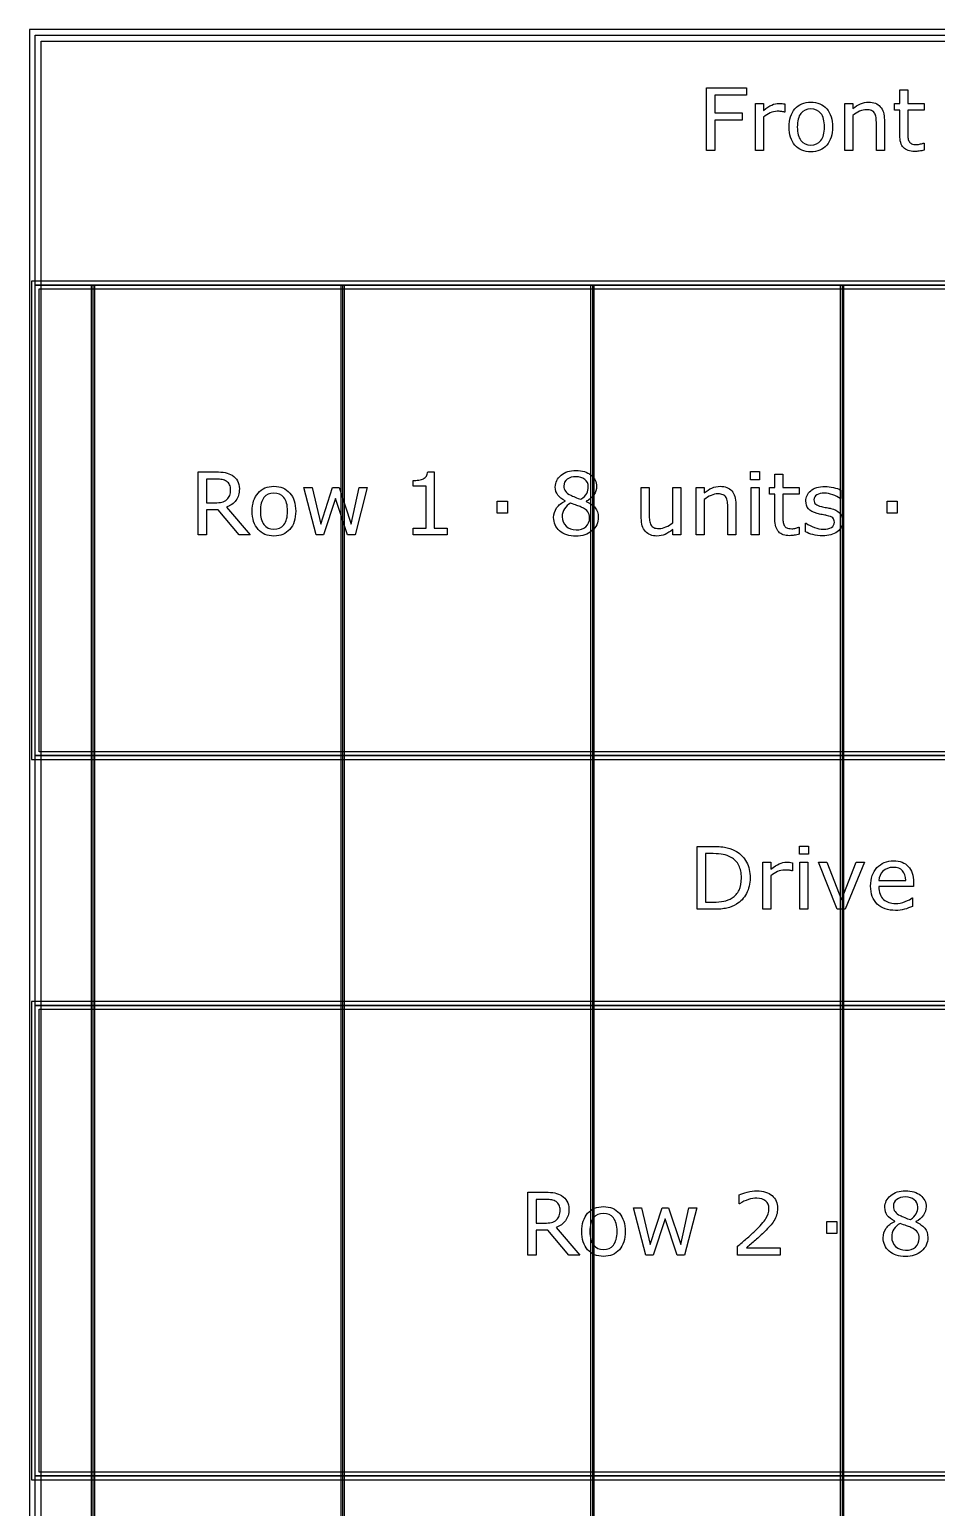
# Model space of a CAD drawing. Extents: x -13 to 750, y 12 to 2314.
# Drawn here: x 43.4 to 137.8, y 1009.6 to 1163.5 of the extents above; entities that cross this region are included whole.
import ezdxf

# ---------------------------------------------------------------- set-up
doc = ezdxf.new("R2010")
doc.units = 0
doc.layers.get('0').update_dxf_attribs({"linetype": 'CONTINUOUS'})

msp = doc.modelspace()

# ---------------------------------------------------------------- linework, layer by layer
at = {"color": 7}
for points in [[(43.400391, 1163.4896), (43.400391, 711.2904), (268.59961, 711.2904), (268.59961, 1163.4896)], [(44, 1162.89), (268, 1162.89), (268, 1136.89), (44, 1136.89)], [(44.599609, 1162.2904), (267.40039, 1162.2904), (267.40039, 712.4896), (44.599609, 712.4896)], [(118.06421, 1156.66), (114.75513, 1156.66), (114.75513, 1154.8143), (117.59839, 1154.8143), (117.59839, 1154.0409), (114.75513, 1154.0409), (114.75513, 1150.89), (113.88501, 1150.89), (113.88501, 1157.4335), (118.06421, 1157.4335)], [(126.16333, 1153.3421)], [(127.01587, 1153.3421)], [(43.599609, 1137.2904), (43.599609, 1087.4896), (268.40039, 1087.4896), (268.40039, 1137.2904)], [(44, 1136.89), (268, 1136.89), (268, 1087.89), (44, 1087.89)], [(44.400391, 1136.4896), (267.59961, 1136.4896), (267.59961, 1088.2904), (44.400391, 1088.2904)], [(49.800781, 1136.89), (49.800781, 937.89), (50.199219, 937.89), (50.199219, 1136.89)], [(75.800781, 1136.89), (75.800781, 937.89), (76.199219, 937.89), (76.199219, 1136.89)], [(101.80078, 1136.89), (101.80078, 937.89), (102.19922, 937.89), (102.19922, 1136.89)], [(127.80078, 1136.89), (127.80078, 937.89), (128.19922, 937.89), (128.19922, 1136.89)], [(119.40674, 1116.6205), (118.4751, 1116.6205), (118.4751, 1117.4774), (119.40674, 1117.4774)], [(78.563965, 1115.7987), (77.285156, 1110.89), (76.520508, 1110.89), (75.259277, 1114.6737), (74.006836, 1110.89), (73.246582, 1110.89), (71.95459, 1115.7987), (72.815918, 1115.7987), (73.716797, 1111.9974), (74.942871, 1115.7987), (75.624023, 1115.7987), (76.880859, 1111.9974), (77.733398, 1115.7987)], [(101.57373, 1115.9086)], [(119.354, 1110.89), (118.52783, 1110.89), (118.52783, 1115.7987), (119.354, 1115.7987)], [(64.334473, 1115.5921)], [(93.153809, 1113.1356), (92.103516, 1113.1356), (92.103516, 1114.3793), (93.153809, 1114.3793)], [(133.7373, 1113.1357), (132.68701, 1113.1357), (132.68701, 1114.3794), (133.7373, 1114.3794)], [(70.258301, 1113.3421)], [(71.11084, 1113.3421)], [(101.70996, 1112.6302)], [(102.61523, 1112.7138)], [(44, 1087.89), (268, 1087.89), (268, 1061.89), (44, 1061.89)], [(124.49341, 1077.6203), (123.56177, 1077.6203), (123.56177, 1078.4772), (124.49341, 1078.4772)], [(124.44071, 1071.8898), (123.61454, 1071.8898), (123.61454, 1076.7985), (124.44071, 1076.7985)], [(130.3206, 1076.7985), (128.33427, 1071.8898), (127.5037, 1071.8898), (125.53056, 1076.7985), (126.42704, 1076.7985), (127.94755, 1072.8918), (129.45487, 1076.7985)], [(118.42456, 1075.1551)], [(43.599609, 1062.2904), (43.599609, 1012.4896), (268.40039, 1012.4896), (268.40039, 1062.2904)], [(44, 1061.89), (268, 1061.89), (268, 1012.89), (44, 1012.89)], [(44.400391, 1061.4896), (267.59961, 1061.4896), (267.59961, 1013.2904), (44.400391, 1013.2904)], [(98.646973, 1040.5921)], [(112.87646, 1040.7987), (111.59766, 1035.89), (110.83301, 1035.89), (109.57178, 1039.6737), (108.31934, 1035.89), (107.55908, 1035.89), (106.26709, 1040.7987), (107.12842, 1040.7987), (108.0293, 1036.9974), (109.25537, 1040.7987), (109.93652, 1040.7987), (111.19336, 1036.9974), (112.0459, 1040.7987)], [(135.88623, 1040.9086)], [(127.46631, 1038.1356), (126.41602, 1038.1356), (126.41602, 1039.3793), (127.46631, 1039.3793)], [(104.5708, 1038.3421)], [(105.42334, 1038.3421)], [(136.02246, 1037.6302)], [(136.92773, 1037.7138)], [(44, 1012.89), (268, 1012.89), (268, 986.89), (44, 986.89)]]:
    msp.add_lwpolyline(points, close=True, dxfattribs=at)
for points in [[(134.00757, 1152.4937), (134.00757, 1155.1041), (133.44946, 1155.1041), (133.44946, 1155.7984), (134.00757, 1155.7984), (134.00757, 1157.209), (134.83374, 1157.209), (134.83374, 1155.7984), (136.53882, 1155.7984), (136.53882, 1155.1041), (134.83374, 1155.1041), (134.83374, 1152.8672)], [(119.81767, 1154.3754), (119.81767, 1150.89), (118.9915, 1150.89), (118.9915, 1155.7987), (119.81767, 1155.7987), (119.81767, 1155.0736)], [(122.05448, 1155.7457), (122.05444, 1154.8978)], [(129.1208, 1154.5547), (129.1208, 1150.89), (128.29463, 1150.89), (128.29463, 1155.7987), (129.1208, 1155.7987), (129.1208, 1155.2538)], [(122.05444, 1154.8978), (122.01054, 1154.8978)], [(132.39912, 1154.076), (132.39917, 1150.89)], [(132.39917, 1150.89), (131.573, 1150.89), (131.573, 1153.6849)], [(136.49489, 1151.6763), (136.53879, 1151.6763), (136.53882, 1150.934)], [(50, 1136.89), (50, 937.89)], [(76, 1136.89), (76, 937.89)], [(102, 1136.89), (102, 937.89)], [(128, 1136.89), (128, 937.89)], [(66.369141, 1110.89), (65.239746, 1110.89), (63.05127, 1113.4916), (61.825195, 1113.4916), (61.825195, 1110.89), (60.955078, 1110.89), (60.955078, 1117.4335), (62.787598, 1117.4335)], [(84.852539, 1117.4555), (85.533691, 1117.4555), (85.533691, 1111.5581), (86.869629, 1111.5581), (86.869629, 1110.89)], [(121.00635, 1112.4937), (121.00635, 1115.1041), (120.44824, 1115.1041), (120.44824, 1115.7984), (121.00635, 1115.7984), (121.00635, 1117.209), (121.83252, 1117.209), (121.83252, 1115.7984), (123.5376, 1115.7984), (123.5376, 1115.1041), (121.83252, 1115.1041), (121.83252, 1112.8672)], [(62.849121, 1116.6867), (61.825195, 1116.6867), (61.825195, 1114.217), (62.704102, 1114.217)], [(86.869629, 1110.89), (83.327637, 1110.89), (83.327637, 1111.558), (84.689941, 1111.558), (84.689941, 1115.9437), (83.327637, 1115.9437), (83.327637, 1116.5414)], [(107.09326, 1112.6127), (107.09326, 1115.7987), (107.91943, 1115.7987), (107.91943, 1113.0038)], [(110.37162, 1112.1336), (110.37162, 1115.7986), (111.19779, 1115.7986), (111.19775, 1110.89)], [(113.64985, 1114.5547), (113.64985, 1110.89), (112.82368, 1110.89), (112.82368, 1115.7987), (113.64985, 1115.7987), (113.64985, 1115.2538)], [(99.174316, 1114.3837), (99.174316, 1114.4097)], [(101.34961, 1114.3746), (101.34961, 1114.3486)], [(116.92817, 1114.076), (116.92822, 1110.89)], [(127.84859, 1115.548), (127.84859, 1114.6647), (127.80469, 1114.6647)], [(63.908203, 1113.7509), (66.369141, 1110.89)], [(116.92822, 1110.89), (116.10205, 1110.89), (116.10205, 1113.6849)], [(111.19775, 1110.89), (110.37158, 1110.89), (110.37158, 1111.4349)], [(123.49367, 1111.6763), (123.53757, 1111.6763), (123.5376, 1110.934)], [(124.20557, 1111.1845), (124.20557, 1112.1118), (124.24947, 1112.1118)], [(128.04199, 1112.3045), (128.04199, 1112.3051)], [(114.54858, 1071.89), (112.89624, 1071.89), (112.89624, 1078.4335), (114.53101, 1078.4335)], [(114.58374, 1077.6863), (113.76636, 1077.6863), (113.76636, 1072.637), (114.58374, 1072.637)], [(120.5911, 1075.3752), (120.5911, 1071.89), (119.76493, 1071.89), (119.76493, 1076.7987), (120.5911, 1076.7987), (120.5911, 1076.0736)], [(122.82788, 1075.8976), (122.78398, 1075.8976)], [(122.82792, 1076.7457), (122.82788, 1075.8976)], [(117.51489, 1075.1679), (117.51489, 1075.1681)], [(131.81474, 1074.8913), (134.62724, 1074.8913)], [(135.43144, 1074.2585), (131.81474, 1074.2585)], [(135.43139, 1074.7067), (135.43144, 1074.2585)], [(135.29081, 1073.0895), (135.33471, 1073.0895), (135.33471, 1072.1886)], [(100.68164, 1035.89), (99.552246, 1035.89), (97.36377, 1038.4916), (96.137695, 1038.4916), (96.137695, 1035.89), (95.267578, 1035.89), (95.267578, 1042.4335), (97.100098, 1042.4335)], [(117.33252, 1041.2381), (117.28862, 1041.2381), (117.28862, 1042.161)], [(97.161621, 1041.6867), (96.137695, 1041.6867), (96.137695, 1039.217), (97.016602, 1039.217)], [(98.220703, 1038.7509), (100.68164, 1035.89)], [(133.48682, 1039.3837), (133.48682, 1039.4097)], [(135.66211, 1039.3746), (135.66211, 1039.3486)], [(121.55566, 1035.89), (117.12598, 1035.89), (117.12598, 1036.8085)], [(118.03567, 1036.6415), (121.55569, 1036.6415), (121.55566, 1035.89)]]:
    msp.add_lwpolyline(points, dxfattribs=at)
for points in [[(119.81767, 1155.0736), (120.14579, 1155.337267), (120.434363, 1155.5233), (120.68339, 1155.6317)], [(120.68339, 1155.6317), (120.935343, 1155.743033), (121.19169, 1155.7987), (121.45243, 1155.7987)], [(121.45243, 1155.7987), (121.595983, 1155.7987), (121.699987, 1155.794367), (121.76444, 1155.7857)], [(121.76444, 1155.7857), (121.828907, 1155.779033), (121.925587, 1155.7657), (122.05448, 1155.7457)], [(123.09595, 1155.2362), (123.506103, 1155.702), (124.05835, 1155.9349), (124.75269, 1155.9349)], [(124.75269, 1155.9349), (125.441163, 1155.9349), (125.990477, 1155.702), (126.40063, 1155.2362)], [(129.1208, 1155.2538), (129.378613, 1155.467667), (129.645213, 1155.634633), (129.9206, 1155.7547)], [(129.9206, 1155.7547), (130.195993, 1155.874833), (130.47871, 1155.9349), (130.76875, 1155.9349)], [(130.76875, 1155.9349), (131.299023, 1155.9349), (131.70332, 1155.775233), (131.98164, 1155.4559)], [(120.50321, 1154.8104), (120.26591, 1154.699067), (120.037397, 1154.554067), (119.81767, 1154.3754)], [(121.2415, 1154.9818), (120.986613, 1154.9818), (120.740517, 1154.924667), (120.50321, 1154.8104)], [(121.65019, 1154.9598), (121.53593, 1154.974467), (121.3997, 1154.9818), (121.2415, 1154.9818)], [(122.01054, 1154.8978), (121.887493, 1154.927133), (121.767377, 1154.9478), (121.65019, 1154.9598)], [(122.48511, 1153.3421), (122.48511, 1154.141967), (122.688723, 1154.773333), (123.09595, 1155.2362)], [(123.70679, 1154.7572), (123.460697, 1154.4496), (123.33765, 1153.9779), (123.33765, 1153.3421)], [(124.75269, 1155.223), (124.304443, 1155.223), (123.95581, 1155.067733), (123.70679, 1154.7572)], [(125.78979, 1154.7572), (125.54077, 1155.067733), (125.19507, 1155.223), (124.75269, 1155.223)], [(126.16333, 1153.3421), (126.16333, 1153.9779), (126.038817, 1154.4496), (125.78979, 1154.7572)], [(126.40063, 1155.2362), (126.81079, 1154.773333), (127.01587, 1154.141967), (127.01587, 1153.3421)], [(129.82832, 1154.981), (129.582227, 1154.869667), (129.346387, 1154.727567), (129.1208, 1154.5547)], [(130.53584, 1155.148), (130.310253, 1155.148), (130.074413, 1155.092333), (129.82832, 1154.981)], [(131.07197, 1155.056), (130.934277, 1155.117333), (130.755567, 1155.148), (130.53584, 1155.148)], [(131.38838, 1154.7836), (131.315133, 1154.9066), (131.209663, 1154.9974), (131.07197, 1155.056)], [(131.5334, 1154.3177), (131.507067, 1154.516967), (131.458727, 1154.672267), (131.38838, 1154.7836)], [(131.573, 1153.6849), (131.573, 1153.9105), (131.5598, 1154.121433), (131.5334, 1154.3177)], [(131.98164, 1155.4559), (132.25996, 1155.136567), (132.39912, 1154.6766), (132.39912, 1154.076)], [(123.09595, 1151.4481), (122.688723, 1151.910967), (122.48511, 1152.5423), (122.48511, 1153.3421)], [(123.33765, 1153.3421), (123.33765, 1152.7269), (123.46216, 1152.259633), (123.71118, 1151.9403)], [(125.7854, 1151.9359), (126.037353, 1152.2523), (126.16333, 1152.721033), (126.16333, 1153.3421)], [(127.01587, 1153.3421), (127.01587, 1152.5423), (126.81079, 1151.910967), (126.40063, 1151.4481)], [(134.83374, 1152.8672), (134.83374, 1152.6094), (134.839607, 1152.407267), (134.85134, 1152.2608)], [(124.75269, 1150.7538), (124.05835, 1150.7538), (123.506103, 1150.985233), (123.09595, 1151.4481)], [(123.71118, 1151.9403), (123.960207, 1151.6239), (124.307377, 1151.4657), (124.75269, 1151.4657)], [(124.75269, 1151.4657), (125.192143, 1151.4657), (125.53638, 1151.622433), (125.7854, 1151.9359)], [(126.40063, 1151.4481), (125.990477, 1150.985233), (125.441163, 1150.7538), (124.75269, 1150.7538)], [(134.39868, 1151.1973), (134.13794, 1151.466833), (134.00757, 1151.898967), (134.00757, 1152.4937)], [(135.54126, 1150.793), (135.04028, 1150.793), (134.65942, 1150.927767), (134.39868, 1151.1973)], [(134.85134, 1152.2608), (134.863073, 1152.117267), (134.90409, 1151.9825), (134.97439, 1151.8565)], [(134.97439, 1151.8565), (135.038857, 1151.7393), (135.126747, 1151.652867), (135.23806, 1151.5972)], [(135.23806, 1151.5972), (135.352313, 1151.544533), (135.525163, 1151.5182), (135.75661, 1151.5182)], [(135.75661, 1151.5182), (135.891377, 1151.5182), (136.032003, 1151.5372), (136.17849, 1151.5752)], [(136.17849, 1151.5752), (136.32497, 1151.616533), (136.430437, 1151.650233), (136.49489, 1151.6763)], [(136.02905, 1150.833), (135.84741, 1150.806333), (135.684813, 1150.793), (135.54126, 1150.793)], [(136.53882, 1150.934), (136.383547, 1150.893333), (136.213623, 1150.859667), (136.02905, 1150.833)], [(62.787598, 1117.4335), (63.183105, 1117.4335), (63.512695, 1117.407167), (63.776367, 1117.3545)], [(63.776367, 1117.3545), (64.040039, 1117.3045), (64.277344, 1117.213667), (64.488281, 1117.082)], [(84.716309, 1116.9985), (84.79541, 1117.112767), (84.84082, 1117.2651), (84.852539, 1117.4555)], [(98.748047, 1117.0904), (99.152344, 1117.418533), (99.666505, 1117.5826), (100.29053, 1117.5826)], [(100.29053, 1117.5826), (100.94385, 1117.5826), (101.465333, 1117.425867), (101.85498, 1117.1124)], [(63.459961, 1116.6337), (63.28711, 1116.669033), (63.083496, 1116.6867), (62.849121, 1116.6867)], [(63.908203, 1116.4579), (63.782226, 1116.542833), (63.632812, 1116.601433), (63.459961, 1116.6337)], [(64.233398, 1116.0887), (64.168945, 1116.235233), (64.060546, 1116.3583), (63.908203, 1116.4579)], [(64.334473, 1115.5921), (64.334473, 1115.779633), (64.300781, 1115.945167), (64.233398, 1116.0887)], [(64.488281, 1117.082), (64.725586, 1116.9326), (64.910156, 1116.743633), (65.041992, 1116.5151)], [(65.244141, 1115.6538), (65.244141, 1115.182133), (65.125489, 1114.7866), (64.888184, 1114.4672)], [(65.041992, 1116.5151), (65.176758, 1116.2895), (65.244141, 1116.0024), (65.244141, 1115.6538)], [(67.190918, 1115.2362), (67.601074, 1115.702), (68.15332, 1115.9349), (68.847656, 1115.9349)], [(68.847656, 1115.9349), (69.536133, 1115.9349), (70.085449, 1115.702), (70.495605, 1115.2362)], [(83.327637, 1116.5414), (83.512207, 1116.5414), (83.709961, 1116.556067), (83.920898, 1116.5854)], [(83.920898, 1116.5854), (84.131836, 1116.6174), (84.291504, 1116.6628), (84.399902, 1116.7216)], [(84.399902, 1116.7216), (84.534668, 1116.794867), (84.640137, 1116.887167), (84.716309, 1116.9985)], [(98.141602, 1115.8599), (98.141602, 1116.3521), (98.34375, 1116.762267), (98.748047, 1117.0904)], [(98.39209, 1115.025), (98.225098, 1115.2476), (98.141602, 1115.5259), (98.141602, 1115.8599)], [(99.376465, 1116.6732), (99.14209, 1116.4974), (99.024902, 1116.2601), (99.024902, 1115.9613)], [(99.024902, 1115.9613), (99.024902, 1115.750367), (99.083496, 1115.567267), (99.200684, 1115.412)], [(100.28613, 1116.9369), (99.916991, 1116.9369), (99.61377, 1116.849), (99.376465, 1116.6732)], [(101.20898, 1116.6556), (100.968747, 1116.843133), (100.66113, 1116.9369), (100.28613, 1116.9369)], [(101.57373, 1115.9086), (101.57373, 1116.222067), (101.452147, 1116.471067), (101.20898, 1116.6556)], [(101.40674, 1115.1879), (101.518067, 1115.3959), (101.57373, 1115.636133), (101.57373, 1115.9086)], [(101.85498, 1117.1124), (102.244627, 1116.798867), (102.43945, 1116.4004), (102.43945, 1115.917)], [(102.43945, 1115.917), (102.43945, 1115.621133), (102.347167, 1115.329633), (102.1626, 1115.0425)], [(113.64985, 1115.2538), (113.907663, 1115.467667), (114.174267, 1115.634633), (114.44966, 1115.7547)], [(114.44966, 1115.7547), (114.725047, 1115.874833), (115.00776, 1115.9349), (115.2978, 1115.9349)], [(115.2978, 1115.9349), (115.828073, 1115.9349), (116.23237, 1115.775233), (116.51069, 1115.4559)], [(124.73287, 1115.4689), (124.89693, 1115.606567), (125.104937, 1115.714967), (125.35689, 1115.7941)], [(125.35689, 1115.7941), (125.611777, 1115.8761), (125.895957, 1115.9171), (126.20943, 1115.9171)], [(126.20943, 1115.9171), (126.502403, 1115.9171), (126.798303, 1115.8805), (127.09713, 1115.8073)], [(127.09713, 1115.8073), (127.398883, 1115.736967), (127.64937, 1115.650533), (127.84859, 1115.548)], [(62.704102, 1114.217), (62.979492, 1114.217), (63.219726, 1114.240333), (63.424805, 1114.287)], [(63.424805, 1114.287), (63.629883, 1114.337), (63.804199, 1114.4278), (63.947754, 1114.5594)], [(64.888184, 1114.4672), (64.650879, 1114.1508), (64.324219, 1113.912033), (63.908203, 1113.7509)], [(63.947754, 1114.5594), (64.07959, 1114.682467), (64.17627, 1114.8231), (64.237793, 1114.9813)], [(64.237793, 1114.9813), (64.302246, 1115.142433), (64.334473, 1115.346033), (64.334473, 1115.5921)], [(66.580078, 1113.3421), (66.580078, 1114.141967), (66.783691, 1114.773333), (67.190918, 1115.2362)], [(67.801758, 1114.7572), (67.555664, 1114.4496), (67.432617, 1113.9779), (67.432617, 1113.3421)], [(68.847656, 1115.223), (68.399414, 1115.223), (68.050781, 1115.067733), (67.801758, 1114.7572)], [(69.884766, 1114.7572), (69.635742, 1115.067733), (69.290039, 1115.223), (68.847656, 1115.223)], [(70.258301, 1113.3421), (70.258301, 1113.9779), (70.133789, 1114.4496), (69.884766, 1114.7572)], [(70.495605, 1115.2362), (70.905762, 1114.773333), (71.11084, 1114.141967), (71.11084, 1113.3421)], [(98.282227, 1113.6805), (98.493164, 1113.976433), (98.790527, 1114.210833), (99.174316, 1114.3837)], [(99.174316, 1114.4097), (98.822754, 1114.597233), (98.562012, 1114.802333), (98.39209, 1115.025)], [(99.728027, 1114.1815), (99.464356, 1114.037967), (99.251953, 1113.843133), (99.09082, 1113.597)], [(99.200684, 1115.412), (99.320801, 1115.259667), (99.500976, 1115.123433), (99.741211, 1115.0033)], [(100.38281, 1113.9486), (100.21875, 1114.003933), (100.000489, 1114.081567), (99.728027, 1114.1815)], [(99.741211, 1115.0033), (99.84961, 1114.950633), (100.004883, 1114.881767), (100.20703, 1114.7967)], [(100.20703, 1114.7967), (100.41211, 1114.711767), (100.61133, 1114.641467), (100.80469, 1114.5858)], [(100.80469, 1114.5858), (101.09473, 1114.779133), (101.295413, 1114.979833), (101.40674, 1115.1879)], [(102.1626, 1115.0425), (101.978027, 1114.758367), (101.70703, 1114.535733), (101.34961, 1114.3746)], [(101.34961, 1114.3486), (101.759763, 1114.1728), (102.07324, 1113.956), (102.29004, 1113.6982)], [(114.35737, 1114.981), (114.111277, 1114.869667), (113.875437, 1114.727567), (113.64985, 1114.5547)], [(115.06489, 1115.148), (114.839303, 1115.148), (114.603463, 1115.092333), (114.35737, 1114.981)], [(115.60102, 1115.056), (115.463327, 1115.117333), (115.284617, 1115.148), (115.06489, 1115.148)], [(115.91743, 1114.7836), (115.84419, 1114.9066), (115.73872, 1114.9974), (115.60102, 1115.056)], [(116.06245, 1114.3177), (116.03605, 1114.516967), (115.98771, 1114.672267), (115.91743, 1114.7836)], [(116.10205, 1113.6849), (116.10205, 1113.9105), (116.08885, 1114.121433), (116.06245, 1114.3177)], [(116.51069, 1115.4559), (116.78901, 1115.136567), (116.92817, 1114.6766), (116.92817, 1114.076)], [(124.2275, 1114.4186), (124.2275, 1114.620733), (124.268517, 1114.811167), (124.35055, 1114.9899)], [(124.49557, 1113.6012), (124.316857, 1113.823867), (124.2275, 1114.096333), (124.2275, 1114.4186)], [(124.35055, 1114.9899), (124.43551, 1115.168633), (124.56295, 1115.3283), (124.73287, 1115.4689)], [(125.3833, 1115.0426), (125.175293, 1114.928333), (125.07129, 1114.756967), (125.07129, 1114.5285)], [(125.07129, 1114.5285), (125.07129, 1114.3263), (125.134277, 1114.173933), (125.26025, 1114.0714)], [(125.26025, 1114.0714), (125.383297, 1113.968867), (125.582517, 1113.8854), (125.85791, 1113.821)], [(126.14795, 1115.2184), (125.84619, 1115.2184), (125.591307, 1115.1598), (125.3833, 1115.0426)], [(127.03564, 1115.0558), (126.733887, 1115.1642), (126.43799, 1115.2184), (126.14795, 1115.2184)], [(127.80469, 1114.6647), (127.59375, 1114.819967), (127.3374, 1114.950333), (127.03564, 1115.0558)], [(67.190918, 1111.4481), (66.783691, 1111.910967), (66.580078, 1112.5423), (66.580078, 1113.3421)], [(67.432617, 1113.3421), (67.432617, 1112.7269), (67.557129, 1112.259633), (67.806152, 1111.9403)], [(69.880371, 1111.9359), (70.132324, 1112.2523), (70.258301, 1112.721033), (70.258301, 1113.3421)], [(71.11084, 1113.3421), (71.11084, 1112.5423), (70.905762, 1111.910967), (70.495605, 1111.4481)], [(97.96582, 1112.6962), (97.96582, 1113.059467), (98.071289, 1113.387567), (98.282227, 1113.6805)], [(98.594238, 1111.2899), (98.175293, 1111.6561), (97.96582, 1112.124867), (97.96582, 1112.6962)], [(99.09082, 1113.597), (98.932617, 1113.350933), (98.853516, 1113.072633), (98.853516, 1112.7621)], [(98.853516, 1112.7621), (98.853516, 1112.366567), (98.989746, 1112.0399), (99.262207, 1111.7821)], [(100.83545, 1113.7684), (100.697757, 1113.833067), (100.546877, 1113.893133), (100.38281, 1113.9486)], [(101.52979, 1113.2762), (101.412597, 1113.440267), (101.18115, 1113.604333), (100.83545, 1113.7684)], [(101.32324, 1111.725), (101.581053, 1111.944733), (101.70996, 1112.246467), (101.70996, 1112.6302)], [(101.70996, 1112.6302), (101.70996, 1112.899733), (101.649903, 1113.115067), (101.52979, 1113.2762)], [(102.61523, 1112.7137), (102.61523, 1112.1483), (102.39404, 1111.6781), (101.95166, 1111.3031)], [(102.29004, 1113.6982), (102.506833, 1113.4404), (102.61523, 1113.112267), (102.61523, 1112.7138)], [(107.52393, 1111.224), (107.236817, 1111.5404), (107.09326, 1112.0033), (107.09326, 1112.6127)], [(107.91943, 1113.0038), (107.91943, 1112.754733), (107.931163, 1112.540867), (107.95463, 1112.3622)], [(121.83252, 1112.8672), (121.83252, 1112.6094), (121.838387, 1112.407267), (121.85012, 1112.2608)], [(125.41402, 1113.1002), (124.98336, 1113.214467), (124.67721, 1113.381467), (124.49557, 1113.6012)], [(125.92818, 1112.986), (125.74068, 1113.021333), (125.569293, 1113.0594), (125.41402, 1113.1002)], [(125.85791, 1113.821), (126.010257, 1113.785667), (126.18018, 1113.7505), (126.36768, 1113.7155)], [(126.38961, 1112.894), (126.272423, 1112.920667), (126.118613, 1112.951333), (125.92818, 1112.986)], [(126.36768, 1113.7155), (126.558107, 1113.680167), (126.71631, 1113.647833), (126.84229, 1113.6185)], [(127.03121, 1112.6391), (126.919883, 1112.7387), (126.706017, 1112.823667), (126.38961, 1112.894)], [(126.84229, 1113.6185), (127.226077, 1113.530633), (127.521973, 1113.379767), (127.72998, 1113.1659)], [(127.1982, 1112.1997), (127.1982, 1112.393033), (127.142537, 1112.5395), (127.03121, 1112.6391)], [(127.72998, 1113.1659), (127.937987, 1112.9491), (128.04199, 1112.661967), (128.04199, 1112.3045)], [(68.847656, 1110.7538), (68.15332, 1110.7538), (67.601074, 1110.985233), (67.190918, 1111.4481)], [(67.806152, 1111.9403), (68.055175, 1111.6239), (68.402343, 1111.4657), (68.847656, 1111.4657)], [(68.847656, 1111.4657), (69.287109, 1111.4657), (69.631348, 1111.622433), (69.880371, 1111.9359)], [(70.495605, 1111.4481), (70.085449, 1110.985233), (69.536133, 1110.7538), (68.847656, 1110.7538)], [(100.29053, 1110.7406), (99.581544, 1110.7406), (99.016113, 1110.9237), (98.594238, 1111.2899)], [(99.262207, 1111.7821), (99.534668, 1111.5243), (99.880372, 1111.3954), (100.29932, 1111.3954)], [(101.95166, 1111.3031), (101.512207, 1110.9281), (100.958497, 1110.7406), (100.29053, 1110.7406)], [(100.29932, 1111.3954), (100.727053, 1111.3954), (101.06836, 1111.505267), (101.32324, 1111.725)], [(108.72803, 1110.7538), (108.212403, 1110.7538), (107.811037, 1110.910533), (107.52393, 1111.224)], [(107.95463, 1112.3622), (107.978097, 1112.1864), (108.0279, 1112.0355), (108.10404, 1111.9095)], [(108.10404, 1111.9095), (108.183147, 1111.780633), (108.285687, 1111.6869), (108.41166, 1111.6283)], [(108.41166, 1111.6283), (108.53764, 1111.569633), (108.720747, 1111.5403), (108.96098, 1111.5403)], [(108.96098, 1111.5403), (109.174847, 1111.5403), (109.407757, 1111.595967), (109.65971, 1111.7073)], [(110.37158, 1111.4349), (110.09326, 1111.215167), (109.82666, 1111.046733), (109.57178, 1110.9296)], [(109.65971, 1111.7073), (109.91459, 1111.818633), (110.151893, 1111.960733), (110.37162, 1112.1336)], [(121.39746, 1111.1973), (121.13672, 1111.466833), (121.00635, 1111.898967), (121.00635, 1112.4937)], [(122.54004, 1110.793), (122.03906, 1110.793), (121.6582, 1110.927767), (121.39746, 1111.1973)], [(121.85012, 1112.2608), (121.861853, 1112.117267), (121.902867, 1111.9825), (121.97316, 1111.8565)], [(121.97316, 1111.8565), (122.037627, 1111.7393), (122.12552, 1111.652867), (122.23684, 1111.5972)], [(122.23684, 1111.5972), (122.351093, 1111.544533), (122.523943, 1111.5182), (122.75539, 1111.5182)], [(122.75539, 1111.5182), (122.890157, 1111.5182), (123.030783, 1111.5372), (123.17727, 1111.5752)], [(123.17727, 1111.5752), (123.32375, 1111.616533), (123.429217, 1111.650233), (123.49367, 1111.6763)], [(124.96582, 1110.8989), (124.66406, 1110.986767), (124.410643, 1111.081967), (124.20557, 1111.1845)], [(124.24947, 1112.1118), (124.510217, 1111.915467), (124.800257, 1111.758733), (125.11959, 1111.6416)], [(125.11959, 1111.6416), (125.438923, 1111.527333), (125.745077, 1111.4702), (126.03805, 1111.4702)], [(127.48389, 1111.2021), (127.11475, 1110.914967), (126.609377, 1110.7714), (125.96777, 1110.7714)], [(126.03805, 1111.4702), (126.40133, 1111.4702), (126.68551, 1111.5288), (126.89059, 1111.646)], [(126.89059, 1111.646), (127.095663, 1111.763133), (127.1982, 1111.9477), (127.1982, 1112.1997)], [(128.04199, 1112.3051), (128.04199, 1111.8569), (127.855957, 1111.489233), (127.48389, 1111.2021)], [(109.57178, 1110.9296), (109.316893, 1110.8124), (109.035643, 1110.7538), (108.72803, 1110.7538)], [(123.02783, 1110.833), (122.84619, 1110.806333), (122.683593, 1110.793), (122.54004, 1110.793)], [(123.5376, 1110.934), (123.382327, 1110.893333), (123.212403, 1110.859667), (123.02783, 1110.833)], [(125.96777, 1110.7714), (125.60449, 1110.7714), (125.270507, 1110.8139), (124.96582, 1110.8989)], [(114.53101, 1078.4335), (115.169677, 1078.4335), (115.67651, 1078.3866), (116.05151, 1078.2928)], [(115.62524, 1077.5983), (115.335207, 1077.656967), (114.98804, 1077.6863), (114.58374, 1077.6863)], [(116.44702, 1077.2951), (116.189207, 1077.441567), (115.91528, 1077.542633), (115.62524, 1077.5983)], [(116.05151, 1078.2928), (116.429443, 1078.202), (116.74878, 1078.076033), (117.00952, 1077.9149)], [(117.24683, 1076.4645), (117.068117, 1076.8161), (116.801513, 1077.092967), (116.44702, 1077.2951)], [(117.00952, 1077.9149), (117.454833, 1077.636567), (117.802003, 1077.265967), (118.05103, 1076.8031)], [(117.51489, 1075.1681), (117.51489, 1075.680833), (117.425537, 1076.112967), (117.24683, 1076.4645)], [(118.05103, 1076.8031), (118.30005, 1076.340167), (118.42456, 1075.790833), (118.42456, 1075.1551)], [(120.5911, 1076.0736), (120.919227, 1076.337267), (121.207803, 1076.5233), (121.45683, 1076.6317)], [(121.27665, 1075.8102), (121.039343, 1075.698867), (120.810827, 1075.553867), (120.5911, 1075.3752)], [(122.01493, 1075.9816), (121.76005, 1075.9816), (121.513957, 1075.924467), (121.27665, 1075.8102)], [(121.45683, 1076.6317), (121.708783, 1076.743033), (121.96513, 1076.7987), (122.22587, 1076.7987)], [(122.42362, 1075.9596), (122.309367, 1075.974267), (122.173137, 1075.9816), (122.01493, 1075.9816)], [(122.22587, 1076.7987), (122.369423, 1076.7987), (122.473427, 1076.794367), (122.53788, 1076.7857)], [(122.78398, 1075.8976), (122.660933, 1075.926933), (122.540813, 1075.9476), (122.42362, 1075.9596)], [(122.53788, 1076.7857), (122.602347, 1076.779033), (122.699027, 1076.7657), (122.82792, 1076.7457)], [(130.97533, 1074.3156), (130.97533, 1075.118333), (131.193593, 1075.755533), (131.63012, 1076.2272)], [(131.63012, 1076.2272), (132.069573, 1076.698867), (132.64672, 1076.9347), (133.36156, 1076.9347)], [(132.25858, 1075.8625), (131.99784, 1075.6017), (131.849893, 1075.277967), (131.81474, 1074.8913)], [(133.31767, 1076.2536), (132.875283, 1076.2536), (132.522253, 1076.123233), (132.25858, 1075.8625)], [(134.29765, 1075.8976), (134.083783, 1076.134933), (133.757123, 1076.2536), (133.31767, 1076.2536)], [(133.36156, 1076.9347), (134.023673, 1076.9347), (134.53344, 1076.741333), (134.89086, 1076.3546)], [(134.62724, 1074.8913), (134.624573, 1075.3249), (134.51471, 1075.660333), (134.29765, 1075.8976)], [(134.89086, 1076.3546), (135.251213, 1075.967933), (135.43139, 1075.418633), (135.43139, 1074.7067)], [(117.2688, 1073.8935), (117.43286, 1074.233367), (117.51489, 1074.658167), (117.51489, 1075.1679)], [(118.42456, 1075.1551), (118.42456, 1074.560367), (118.29419, 1074.0213), (118.03345, 1073.5379)], [(131.66088, 1072.4347), (131.203847, 1072.8771), (130.97533, 1073.504067), (130.97533, 1074.3156)], [(131.81474, 1074.2585), (131.81474, 1073.9567), (131.86015, 1073.693), (131.95097, 1073.4674)], [(114.58374, 1072.637), (115.002687, 1072.637), (115.367433, 1072.667667), (115.67798, 1072.729)], [(115.67798, 1072.729), (115.991453, 1072.790333), (116.278563, 1072.904567), (116.53931, 1073.0717)], [(116.53931, 1073.0717), (116.864503, 1073.2797), (117.107667, 1073.553633), (117.2688, 1073.8935)], [(118.03345, 1073.5379), (117.775637, 1073.054567), (117.431397, 1072.679567), (117.00073, 1072.4129)], [(131.95097, 1073.4674), (132.04179, 1073.2448), (132.1663, 1073.0617), (132.3245, 1072.9181)], [(132.3245, 1072.9181), (132.476847, 1072.7775), (132.657023, 1072.672033), (132.86503, 1072.6017)], [(132.86503, 1072.6017), (133.07597, 1072.531367), (133.307417, 1072.4962), (133.55937, 1072.4962)], [(133.55937, 1072.4962), (133.89335, 1072.4962), (134.228797, 1072.562133), (134.56571, 1072.694)], [(134.56571, 1072.694), (134.905557, 1072.828733), (135.147257, 1072.960567), (135.29081, 1073.0895)], [(115.99878, 1072.013), (115.632567, 1071.931), (115.149167, 1071.89), (114.54858, 1071.89)], [(117.00073, 1072.4129), (116.701903, 1072.228367), (116.36792, 1072.095067), (115.99878, 1072.013)], [(133.56811, 1071.7755), (132.753657, 1071.7755), (132.117913, 1071.995233), (131.66088, 1072.4347)], [(134.48217, 1071.8942), (134.19213, 1071.815067), (133.887443, 1071.7755), (133.56811, 1071.7755)], [(135.33471, 1072.1886), (135.05639, 1072.0714), (134.77221, 1071.973267), (134.48217, 1071.8942)], [(97.100098, 1042.4335), (97.495605, 1042.4335), (97.825195, 1042.407167), (98.088867, 1042.3545)], [(98.088867, 1042.3545), (98.352539, 1042.3045), (98.589844, 1042.213667), (98.800781, 1042.082)], [(98.800781, 1042.082), (99.038086, 1041.9326), (99.222656, 1041.743633), (99.354492, 1041.5151)], [(117.28862, 1042.161), (117.496633, 1042.263533), (117.77349, 1042.357267), (118.11919, 1042.4422)], [(118.11919, 1042.4422), (118.467823, 1042.5272), (118.804737, 1042.5697), (119.12993, 1042.5697)], [(119.10791, 1041.8094), (118.84131, 1041.8094), (118.552737, 1041.762533), (118.24219, 1041.6688)], [(120.04395, 1041.5194), (119.82129, 1041.712733), (119.509277, 1041.8094), (119.10791, 1041.8094)], [(119.12993, 1042.5697), (119.80083, 1042.5697), (120.32671, 1042.4071), (120.70757, 1042.0819)], [(120.70757, 1042.0819), (121.08843, 1041.759633), (121.27886, 1041.321633), (121.27886, 1040.7679)], [(132.4541, 1040.8599), (132.4541, 1041.3521), (132.65625, 1041.762267), (133.06055, 1042.0904)], [(133.06055, 1042.0904), (133.464843, 1042.418533), (133.979003, 1042.5826), (134.60303, 1042.5826)], [(134.59863, 1041.9369), (134.22949, 1041.9369), (133.926267, 1041.849), (133.68896, 1041.6732)], [(135.52148, 1041.6556), (135.281247, 1041.843133), (134.97363, 1041.9369), (134.59863, 1041.9369)], [(134.60303, 1042.5826), (135.25635, 1042.5826), (135.777833, 1042.425867), (136.16748, 1042.1124)], [(136.16748, 1042.1124), (136.557127, 1041.798867), (136.75195, 1041.4004), (136.75195, 1040.917)], [(97.772461, 1041.6337), (97.59961, 1041.669033), (97.395996, 1041.6867), (97.161621, 1041.6867)], [(98.220703, 1041.4579), (98.094726, 1041.542833), (97.945312, 1041.601433), (97.772461, 1041.6337)], [(98.545898, 1041.0887), (98.481445, 1041.235233), (98.373046, 1041.3583), (98.220703, 1041.4579)], [(98.646973, 1040.5921), (98.646973, 1040.779633), (98.613281, 1040.945167), (98.545898, 1041.0887)], [(98.550293, 1039.9813), (98.614746, 1040.142433), (98.646973, 1040.346033), (98.646973, 1040.5921)], [(99.556641, 1040.6538), (99.556641, 1040.182133), (99.437989, 1039.7866), (99.200684, 1039.4672)], [(99.354492, 1041.5151), (99.489258, 1041.2895), (99.556641, 1041.0024), (99.556641, 1040.6538)], [(100.89258, 1038.3421), (100.89258, 1039.141967), (101.096193, 1039.773333), (101.50342, 1040.2362)], [(101.50342, 1040.2362), (101.913573, 1040.702), (102.46582, 1040.9349), (103.16016, 1040.9349)], [(103.16016, 1040.223), (102.711913, 1040.223), (102.36328, 1040.067733), (102.11426, 1039.7572)], [(103.16016, 1040.9349), (103.848633, 1040.9349), (104.39795, 1040.702), (104.80811, 1040.2362)], [(104.19727, 1039.7572), (103.948243, 1040.067733), (103.60254, 1040.223), (103.16016, 1040.223)], [(104.80811, 1040.2362), (105.218263, 1039.773333), (105.42334, 1039.141967), (105.42334, 1038.3421)], [(118.24219, 1041.6688), (117.931643, 1041.575067), (117.62842, 1041.4315), (117.33252, 1041.2381)], [(120.38232, 1040.724), (120.38232, 1041.0638), (120.26953, 1041.328933), (120.04395, 1041.5194)], [(120.07031, 1039.6825), (120.278317, 1040.004767), (120.38232, 1040.351933), (120.38232, 1040.724)], [(121.27886, 1040.7679), (121.27886, 1040.5189), (121.246627, 1040.286), (121.18216, 1040.0692)], [(132.70459, 1040.025), (132.537597, 1040.2476), (132.4541, 1040.5259), (132.4541, 1040.8599)], [(133.68896, 1041.6732), (133.454587, 1041.4974), (133.3374, 1041.2601), (133.3374, 1040.9613)], [(133.3374, 1040.9613), (133.3374, 1040.750367), (133.395993, 1040.567267), (133.51318, 1040.412)], [(133.51318, 1040.412), (133.6333, 1040.259667), (133.813477, 1040.123433), (134.05371, 1040.0033)], [(135.88623, 1040.9086), (135.88623, 1041.222067), (135.764647, 1041.471067), (135.52148, 1041.6556)], [(135.71924, 1040.1879), (135.830567, 1040.3959), (135.88623, 1040.636133), (135.88623, 1040.9086)], [(136.75195, 1040.917), (136.75195, 1040.621133), (136.659667, 1040.329633), (136.4751, 1040.0425)], [(97.016602, 1039.217), (97.291992, 1039.217), (97.532226, 1039.240333), (97.737305, 1039.287)], [(97.737305, 1039.287), (97.942383, 1039.337), (98.116699, 1039.4278), (98.260254, 1039.5594)], [(99.200684, 1039.4672), (98.963379, 1039.1508), (98.636719, 1038.912033), (98.220703, 1038.7509)], [(98.260254, 1039.5594), (98.39209, 1039.682467), (98.48877, 1039.8231), (98.550293, 1039.9813)], [(102.11426, 1039.7572), (101.868167, 1039.4496), (101.74512, 1038.9779), (101.74512, 1038.3421)], [(104.5708, 1038.3421), (104.5708, 1038.9779), (104.44629, 1039.4496), (104.19727, 1039.7572)], [(118.91455, 1038.3861), (119.47705, 1038.931033), (119.862303, 1039.363167), (120.07031, 1039.6825)], [(120.50101, 1038.9222), (120.348663, 1038.746467), (120.162627, 1038.551667), (119.9429, 1038.3378)], [(120.9053, 1039.4584), (120.791047, 1039.276733), (120.656283, 1039.098), (120.50101, 1038.9222)], [(121.18216, 1040.0692), (121.120627, 1039.855333), (121.02834, 1039.651733), (120.9053, 1039.4584)], [(132.27832, 1037.6962), (132.27832, 1038.059467), (132.38379, 1038.387567), (132.59473, 1038.6805)], [(132.59473, 1038.6805), (132.805663, 1038.976433), (133.103027, 1039.210833), (133.48682, 1039.3837)], [(133.48682, 1039.4097), (133.135253, 1039.597233), (132.87451, 1039.802333), (132.70459, 1040.025)], [(134.04053, 1039.1815), (133.776857, 1039.037967), (133.564453, 1038.843133), (133.40332, 1038.597)], [(134.69531, 1038.9486), (134.53125, 1039.003933), (134.31299, 1039.081567), (134.04053, 1039.1815)], [(134.05371, 1040.0033), (134.16211, 1039.950633), (134.317383, 1039.881767), (134.51953, 1039.7967)], [(134.51953, 1039.7967), (134.72461, 1039.711767), (134.92383, 1039.641467), (135.11719, 1039.5858)], [(135.14795, 1038.7684), (135.010257, 1038.833067), (134.859377, 1038.893133), (134.69531, 1038.9486)], [(135.11719, 1039.5858), (135.40723, 1039.779133), (135.607913, 1039.979833), (135.71924, 1040.1879)], [(135.84229, 1038.2762), (135.725097, 1038.440267), (135.49365, 1038.604333), (135.14795, 1038.7684)], [(136.4751, 1040.0425), (136.290527, 1039.758367), (136.01953, 1039.535733), (135.66211, 1039.3746)], [(135.66211, 1039.3486), (136.072263, 1039.1728), (136.38574, 1038.956), (136.60254, 1038.6982)], [(136.60254, 1038.6982), (136.819333, 1038.4404), (136.92773, 1038.112267), (136.92773, 1037.7138)], [(101.50342, 1036.4481), (101.096193, 1036.910967), (100.89258, 1037.5423), (100.89258, 1038.3421)], [(101.74512, 1038.3421), (101.74512, 1037.7269), (101.86963, 1037.259633), (102.11865, 1036.9403)], [(104.19287, 1036.9359), (104.444823, 1037.2523), (104.5708, 1037.721033), (104.5708, 1038.3421)], [(105.42334, 1038.3421), (105.42334, 1037.5423), (105.218263, 1036.910967), (104.80811, 1036.4481)], [(117.12598, 1036.8085), (117.433593, 1037.072167), (117.74121, 1037.335833), (118.04883, 1037.5995)], [(118.97171, 1037.4413), (118.637723, 1037.154167), (118.32571, 1036.887567), (118.03567, 1036.6415)], [(118.04883, 1037.5995), (118.359377, 1037.863167), (118.64795, 1038.125367), (118.91455, 1038.3861)], [(119.9429, 1038.3378), (119.629427, 1038.030133), (119.305697, 1037.7313), (118.97171, 1037.4413)], [(132.90674, 1036.2899), (132.487793, 1036.6561), (132.27832, 1037.124867), (132.27832, 1037.6962)], [(133.40332, 1038.597), (133.24512, 1038.350933), (133.16602, 1038.072633), (133.16602, 1037.7621)], [(133.16602, 1037.7621), (133.16602, 1037.366567), (133.30225, 1037.0399), (133.57471, 1036.7821)], [(135.63574, 1036.725), (135.893553, 1036.944733), (136.02246, 1037.246467), (136.02246, 1037.6302)], [(136.02246, 1037.6302), (136.02246, 1037.899733), (135.962403, 1038.115067), (135.84229, 1038.2762)], [(136.92773, 1037.7137), (136.92773, 1037.1483), (136.70654, 1036.6781), (136.26416, 1036.3031)], [(103.16016, 1035.7538), (102.46582, 1035.7538), (101.913573, 1035.985233), (101.50342, 1036.4481)], [(102.11865, 1036.9403), (102.367677, 1036.6239), (102.714847, 1036.4657), (103.16016, 1036.4657)], [(103.16016, 1036.4657), (103.599613, 1036.4657), (103.94385, 1036.622433), (104.19287, 1036.9359)], [(104.80811, 1036.4481), (104.39795, 1035.985233), (103.848633, 1035.7538), (103.16016, 1035.7538)], [(134.60303, 1035.7406), (133.894043, 1035.7406), (133.328613, 1035.9237), (132.90674, 1036.2899)], [(133.57471, 1036.7821), (133.84717, 1036.5243), (134.192873, 1036.3954), (134.61182, 1036.3954)], [(136.26416, 1036.3031), (135.824707, 1035.9281), (135.270997, 1035.7406), (134.60303, 1035.7406)], [(134.61182, 1036.3954), (135.039553, 1036.3954), (135.38086, 1036.505267), (135.63574, 1036.725)]]:
    msp.add_open_spline(points, degree=3, dxfattribs=at)

doc.saveas('drawing.dxf')
